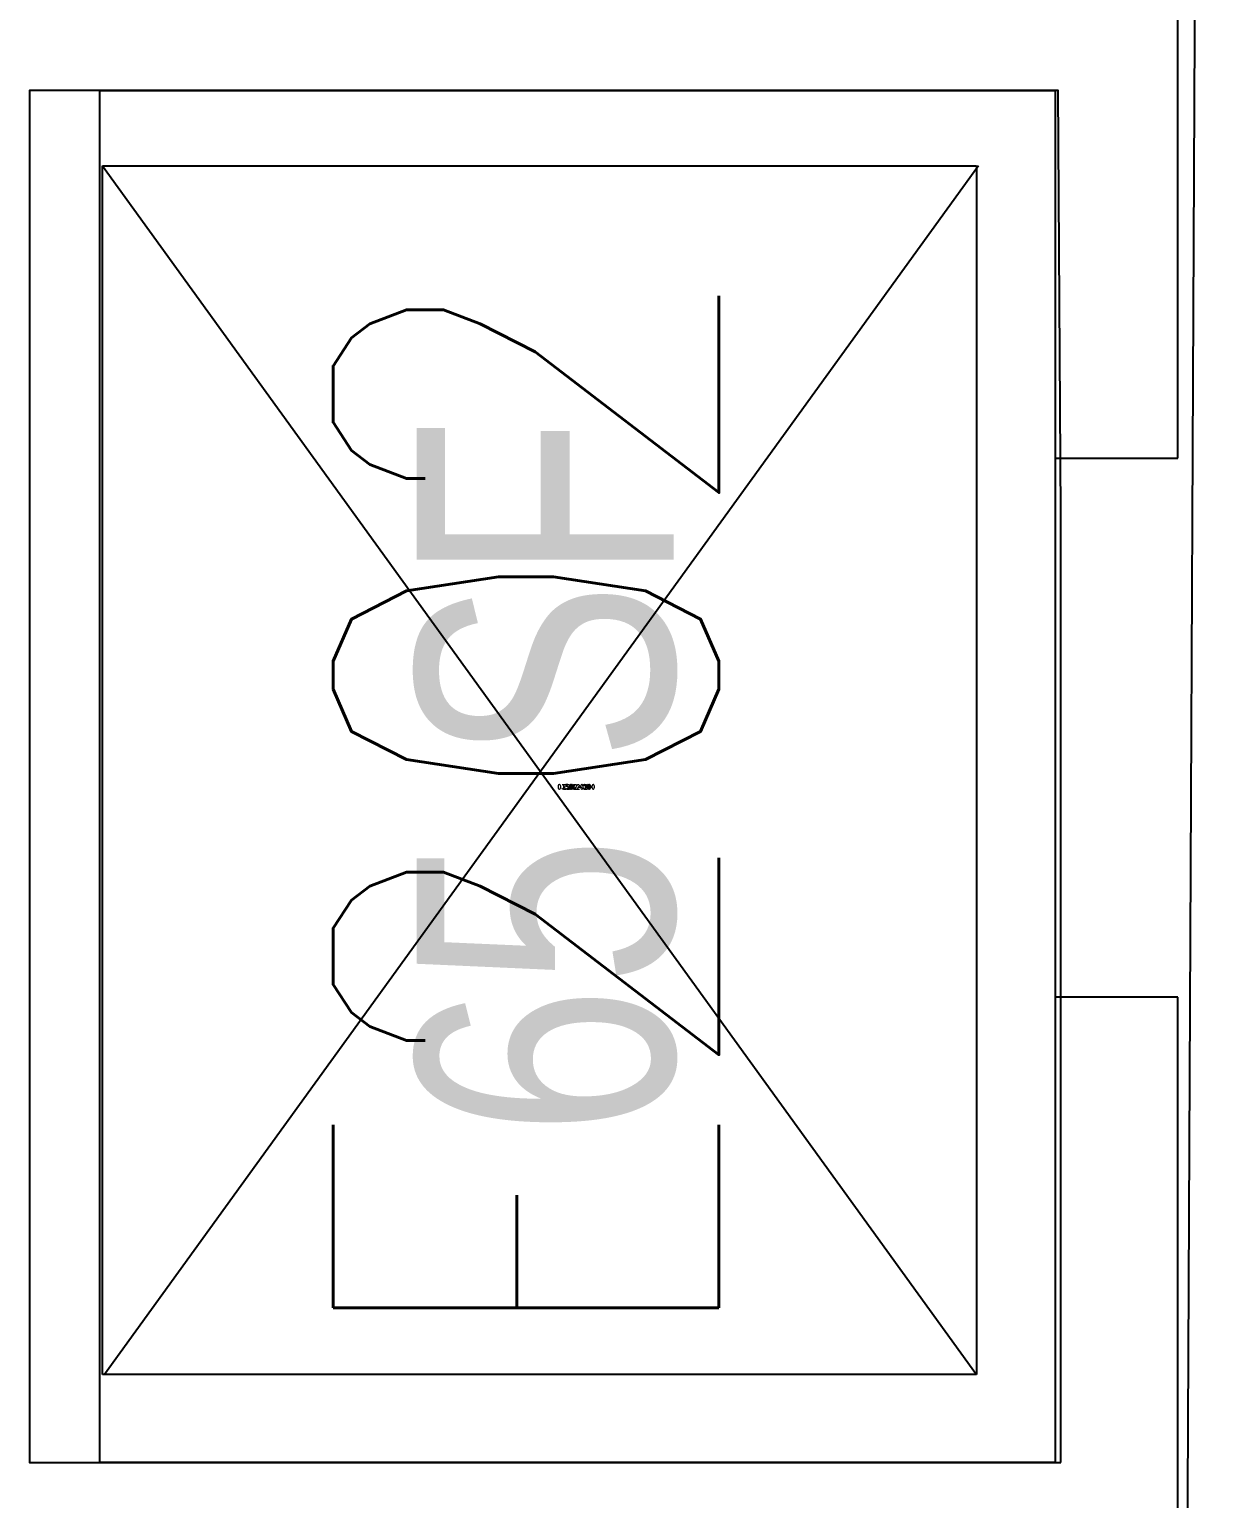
# Model space of a CAD drawing. Header units: inches. Extents: x -234 to 3525, y 0 to 2715.
# Drawn here: x 714 to 811.5, y 1225 to 1345 of the extents above; entities that cross this region are included whole.
import ezdxf
from ezdxf.enums import TextEntityAlignment as Align

# ---------------------------------------------------------------- set-up
doc = ezdxf.new("R2010")
doc.units = ezdxf.units.IN
doc.header["$LTSCALE"] = 10
doc.header["$MEASUREMENT"] = 0
for name, color, linetype in [('A-FLOR', 3, 'CONTINUOUS'), ('A-IDEN-RNUM', 7, 'CONTINUOUS'), ('A-IDEN-SNUM', 4, 'CONTINUOUS'), ('A-IDEN-VNUM', 4, 'CONTINUOUS'), ('A-WALL', 5, 'CONTINUOUS'), ('AREA-ASSIGN', 7, 'CONTINUOUS'), ('AREA-TEXT', 3, 'CONTINUOUS')]:
    doc.layers.add(name, color=color, linetype=linetype)
doc.styles.add('AREA', font='arial.ttf', dxfattribs={"width": 0.75, "height": 21})
doc.styles.add('ROOMSNUMBER', font='TXT.SHX', dxfattribs={"height": 0.03})
doc.styles.add('ROOMVNUMBER', font='simplex.shx', dxfattribs={"width": 0.85})

msp = doc.modelspace()

# ---------------------------------------------------------------- linework, layer by layer
at = {"layer": 'A-FLOR'}
for p, q in [((719.96, 1235.19), (719.96, 1333.87)), ((719.96, 1333.87), (791.32, 1333.87)), ((719.96, 1333.87), (791.32, 1235.19)), ((791.5, 1333.87), (720.14, 1235.19)), ((791.32, 1333.87), (791.32, 1235.19)), ((791.32, 1235.19), (719.96, 1235.19))]:
    msp.add_line(p, q, dxfattribs=at)
at = {"layer": 'A-WALL'}
for p, q in [((807.75, 1310), (807.75, 1350)), ((719.75, 1228), (719.75, 1340)), ((719.75, 1340), (797.75, 1340)), ((797.75, 1340), (797.75, 1310)), ((797.75, 1310), (797.75, 1266)), ((797.75, 1310), (807.75, 1310)), ((797.75, 1266), (797.75, 1228)), ((807.75, 1266), (797.75, 1266)), ((807.75, 1189.5), (807.75, 1266)), ((797.75, 1228), (719.75, 1228))]:
    msp.add_line(p, q, dxfattribs=at)
at = {"layer": 'AREA-ASSIGN'}
msp.add_lwpolyline([(816.93, 549.04), (810, 549), (810, 810), (810, 972), (810, 972), (807.88, 1078), (809.96, 1514.88), (917.91, 1514.88)], dxfattribs=at)
msp.add_lwpolyline([(798.22, 1228), (798.22, 1263.53), (798.22, 1305.53), (798, 1340), (714, 1340), (714, 1228)], close=True, dxfattribs=at)

# ---------------------------------------------------------------- texts
at = {"layer": 'A-IDEN-RNUM', "style": 'ROOMSNUMBER'}
msp.add_text('E202-00', height=0.36, rotation=360, dxfattribs=at).set_placement((758.65, 1283.16), align=Align.MIDDLE)
at = {"layer": 'A-IDEN-SNUM', "style": 'ROOMSNUMBER'}
msp.add_text('0350E20200', height=0.36, rotation=360, dxfattribs=at).set_placement((758.65, 1283.16), align=Align.MIDDLE)
at = {"layer": 'A-IDEN-VNUM', "style": 'ROOMVNUMBER', "width": 0.85}
msp.add_text('E202', height=31.5, rotation=90, dxfattribs=at).set_placement((754.55, 1281.37), align=Align.MIDDLE_CENTER)
at = {"layer": 'AREA-TEXT', "style": 'AREA', "width": 0.75}
msp.add_text('65 SF', height=21, rotation=90, dxfattribs=at).set_placement((756.11, 1284), align=Align.MIDDLE_CENTER)

doc.saveas('drawing.dxf')
